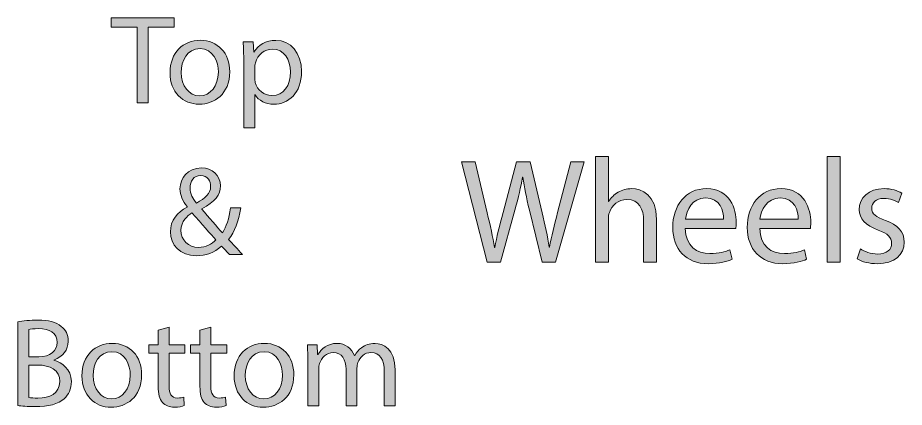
# Model space of a CAD drawing. Header units: inches. Extents: x 1117 to 1992, y -2324 to -585.
# Drawn here: x 1530.41 to 1573.99, y -1198.19 to -1179.04 of the extents above; entities that cross this region are included whole.
import ezdxf

# ---------------------------------------------------------------- set-up
doc = ezdxf.new("R2010")
doc.units = ezdxf.units.IN
doc.header["$MEASUREMENT"] = 0
doc.layers.add('Layer 1', color=7, linetype='Continuous')

# ---------------------------------------------------------------- blocks, each defined once
blk = doc.blocks.new('block 194')
at = {"layer": 'Layer 1', "true_color": 0x010101}
h = blk.add_hatch(color=18, dxfattribs=at)
h.dxf.hatch_style = 2
h.paths.add_polyline_path([(1536.279, -1179.5), (1535.007, -1179.5), (1535.007, -1179.04), (1538.104, -1179.04), (1538.104, -1179.5), (1536.825, -1179.5), (1536.825, -1183.224), (1536.279, -1183.224)])
h = blk.add_hatch(color=18, dxfattribs=at)
h.dxf.hatch_style = 2
edge = h.paths.add_edge_path()
edge.add_spline(control_points=[(1540.829, -1181.696), (1540.829, -1182.807), (1540.059, -1183.291), (1539.333, -1183.291), (1538.52, -1183.291), (1537.893, -1182.695), (1537.893, -1181.746), (1537.893, -1180.74), (1538.551, -1180.151), (1539.383, -1180.151), (1540.245, -1180.151), (1540.829, -1180.779), (1540.829, -1181.696)], knot_values=[0, 0, 0, 0, 1, 1, 1, 2, 2, 2, 3, 3, 3, 4, 4, 4, 4], degree=3, periodic=1)
edge = h.paths.add_edge_path()
edge.add_spline(control_points=[(1538.445, -1181.727), (1538.445, -1182.385), (1538.824, -1182.882), (1539.358, -1182.882), (1539.879, -1182.882), (1540.27, -1182.391), (1540.27, -1181.714), (1540.27, -1181.206), (1540.016, -1180.56), (1539.37, -1180.56), (1538.724, -1180.56), (1538.445, -1181.156), (1538.445, -1181.727)], knot_values=[0, 0, 0, 0, 1, 1, 1, 2, 2, 2, 3, 3, 3, 4, 4, 4, 4], degree=3, periodic=1)
h = blk.add_hatch(color=18, dxfattribs=at)
h.dxf.hatch_style = 2
edge = h.paths.add_edge_path()
edge.add_spline(control_points=[(1541.518, -1181.2), (1541.518, -1180.815), (1541.505, -1180.505), (1541.493, -1180.22), (1541.493, -1180.22), (1541.984, -1180.22), (1541.984, -1180.22), (1541.984, -1180.22), (1542.009, -1180.735), (1542.009, -1180.735), (1542.009, -1180.735), (1542.021, -1180.735), (1542.021, -1180.735), (1542.245, -1180.369), (1542.599, -1180.152), (1543.088, -1180.152), (1543.814, -1180.152), (1544.361, -1180.766), (1544.361, -1181.678), (1544.361, -1182.758), (1543.703, -1183.292), (1542.995, -1183.292), (1542.598, -1183.292), (1542.25, -1183.118), (1542.07, -1182.82), (1542.07, -1182.82), (1542.058, -1182.82), (1542.058, -1182.82), (1542.058, -1182.82), (1542.058, -1184.453), (1542.058, -1184.453), (1542.058, -1184.453), (1541.518, -1184.453), (1541.518, -1184.453), (1541.518, -1184.453), (1541.518, -1181.2), (1541.518, -1181.2), (1541.518, -1181.2), (1541.518, -1181.2), (1541.518, -1181.2)], knot_values=[0, 0, 0, 0, 1, 1, 1, 2, 2, 2, 3, 3, 3, 4, 4, 4, 5, 5, 5, 6, 6, 6, 7, 7, 7, 8, 8, 8, 9, 9, 9, 10, 10, 10, 11, 11, 11, 12, 12, 12, 13, 13, 13, 13], degree=3, periodic=1)
edge = h.paths.add_edge_path()
edge.add_spline(control_points=[(1542.058, -1182.001), (1542.058, -1182.082), (1542.071, -1182.156), (1542.083, -1182.224), (1542.181, -1182.603), (1542.512, -1182.863), (1542.902, -1182.863), (1543.48, -1182.863), (1543.814, -1182.392), (1543.814, -1181.703), (1543.814, -1181.101), (1543.498, -1180.585), (1542.921, -1180.585), (1542.548, -1180.585), (1542.201, -1180.853), (1542.095, -1181.262), (1542.076, -1181.33), (1542.058, -1181.411), (1542.058, -1181.486), (1542.058, -1181.486), (1542.058, -1182.001), (1542.058, -1182.001), (1542.058, -1182.001), (1542.058, -1182.001), (1542.058, -1182.001)], knot_values=[0, 0, 0, 0, 1, 1, 1, 2, 2, 2, 3, 3, 3, 4, 4, 4, 5, 5, 5, 6, 6, 6, 7, 7, 7, 8, 8, 8, 8], degree=3, periodic=1)
at = {"layer": 'Layer 1', "lineweight": 0}
blk.add_lwpolyline([(1536.279, -1179.5), (1535.007, -1179.5), (1535.007, -1179.04), (1538.104, -1179.04), (1538.104, -1179.5), (1536.825, -1179.5), (1536.825, -1183.224), (1536.279, -1183.224), (1536.279, -1179.5), (1536.279, -1179.5)], dxfattribs=at)
for points, knots in [([(1540.829, -1181.696), (1540.829, -1182.807), (1540.059, -1183.291), (1539.333, -1183.291), (1538.52, -1183.291), (1537.893, -1182.695), (1537.893, -1181.746), (1537.893, -1180.74), (1538.551, -1180.151), (1539.383, -1180.151), (1540.245, -1180.151), (1540.829, -1180.779), (1540.829, -1181.696)], [0, 0, 0, 0, 1, 1, 1, 2, 2, 2, 3, 3, 3, 4, 4, 4, 4]), ([(1541.518, -1181.2), (1541.518, -1180.815), (1541.505, -1180.505), (1541.493, -1180.22), (1541.493, -1180.22), (1541.984, -1180.22), (1541.984, -1180.22), (1541.984, -1180.22), (1542.009, -1180.735), (1542.009, -1180.735), (1542.009, -1180.735), (1542.021, -1180.735), (1542.021, -1180.735), (1542.245, -1180.369), (1542.599, -1180.152), (1543.088, -1180.152), (1543.814, -1180.152), (1544.361, -1180.766), (1544.361, -1181.678), (1544.361, -1182.758), (1543.703, -1183.292), (1542.995, -1183.292), (1542.598, -1183.292), (1542.25, -1183.118), (1542.07, -1182.82), (1542.07, -1182.82), (1542.058, -1182.82), (1542.058, -1182.82), (1542.058, -1182.82), (1542.058, -1184.453), (1542.058, -1184.453), (1542.058, -1184.453), (1541.518, -1184.453), (1541.518, -1184.453), (1541.518, -1184.453), (1541.518, -1181.2), (1541.518, -1181.2), (1541.518, -1181.2), (1541.518, -1181.2), (1541.518, -1181.2)], [0, 0, 0, 0, 1, 1, 1, 2, 2, 2, 3, 3, 3, 4, 4, 4, 5, 5, 5, 6, 6, 6, 7, 7, 7, 8, 8, 8, 9, 9, 9, 10, 10, 10, 11, 11, 11, 12, 12, 12, 13, 13, 13, 13]), ([(1538.445, -1181.727), (1538.445, -1182.385), (1538.824, -1182.882), (1539.358, -1182.882), (1539.879, -1182.882), (1540.27, -1182.391), (1540.27, -1181.714), (1540.27, -1181.206), (1540.016, -1180.56), (1539.37, -1180.56), (1538.724, -1180.56), (1538.445, -1181.156), (1538.445, -1181.727)], [0, 0, 0, 0, 1, 1, 1, 2, 2, 2, 3, 3, 3, 4, 4, 4, 4]), ([(1542.058, -1182.001), (1542.058, -1182.082), (1542.071, -1182.156), (1542.083, -1182.224), (1542.181, -1182.603), (1542.512, -1182.863), (1542.902, -1182.863), (1543.48, -1182.863), (1543.814, -1182.392), (1543.814, -1181.703), (1543.814, -1181.101), (1543.498, -1180.585), (1542.921, -1180.585), (1542.548, -1180.585), (1542.201, -1180.853), (1542.095, -1181.262), (1542.076, -1181.33), (1542.058, -1181.411), (1542.058, -1181.486), (1542.058, -1181.486), (1542.058, -1182.001), (1542.058, -1182.001), (1542.058, -1182.001), (1542.058, -1182.001), (1542.058, -1182.001)], [0, 0, 0, 0, 1, 1, 1, 2, 2, 2, 3, 3, 3, 4, 4, 4, 5, 5, 5, 6, 6, 6, 7, 7, 7, 8, 8, 8, 8])]:
    blk.add_open_spline(points, degree=3, knots=knots, dxfattribs=at)
blk = doc.blocks.new('block 195')
at = {"layer": 'Layer 1', "true_color": 0x010101}
h = blk.add_hatch(color=18, dxfattribs=at)
h.dxf.hatch_style = 2
edge = h.paths.add_edge_path()
edge.add_spline(control_points=[(1553.477, -1191.06), (1553.477, -1191.06), (1552.226, -1186.131), (1552.226, -1186.131), (1552.226, -1186.131), (1552.898, -1186.131), (1552.898, -1186.131), (1552.898, -1186.131), (1553.483, -1188.624), (1553.483, -1188.624), (1553.63, -1189.238), (1553.761, -1189.853), (1553.849, -1190.328), (1553.849, -1190.328), (1553.864, -1190.328), (1553.864, -1190.328), (1553.944, -1189.838), (1554.097, -1189.253), (1554.266, -1188.617), (1554.266, -1188.617), (1554.924, -1186.131), (1554.924, -1186.131), (1554.924, -1186.131), (1555.589, -1186.131), (1555.589, -1186.131), (1555.589, -1186.131), (1556.189, -1188.632), (1556.189, -1188.632), (1556.329, -1189.217), (1556.46, -1189.802), (1556.533, -1190.321), (1556.533, -1190.321), (1556.548, -1190.321), (1556.548, -1190.321), (1556.651, -1189.78), (1556.789, -1189.231), (1556.943, -1188.617), (1556.943, -1188.617), (1557.594, -1186.131), (1557.594, -1186.131), (1557.594, -1186.131), (1558.245, -1186.131), (1558.245, -1186.131), (1558.245, -1186.131), (1556.848, -1191.06), (1556.848, -1191.06), (1556.848, -1191.06), (1556.183, -1191.06), (1556.183, -1191.06), (1556.183, -1191.06), (1555.561, -1188.493), (1555.561, -1188.493), (1555.407, -1187.864), (1555.305, -1187.382), (1555.239, -1186.884), (1555.239, -1186.884), (1555.225, -1186.884), (1555.225, -1186.884), (1555.136, -1187.374), (1555.026, -1187.857), (1554.844, -1188.493), (1554.844, -1188.493), (1554.142, -1191.06), (1554.142, -1191.06), (1554.142, -1191.06), (1553.477, -1191.06), (1553.477, -1191.06), (1553.477, -1191.06), (1553.477, -1191.06), (1553.477, -1191.06)], knot_values=[0, 0, 0, 0, 1, 1, 1, 2, 2, 2, 3, 3, 3, 4, 4, 4, 5, 5, 5, 6, 6, 6, 7, 7, 7, 8, 8, 8, 9, 9, 9, 10, 10, 10, 11, 11, 11, 12, 12, 12, 13, 13, 13, 14, 14, 14, 15, 15, 15, 16, 16, 16, 17, 17, 17, 18, 18, 18, 19, 19, 19, 20, 20, 20, 21, 21, 21, 22, 22, 22, 23, 23, 23, 23], degree=3, periodic=1)
h = blk.add_hatch(color=18, dxfattribs=at)
h.dxf.hatch_style = 2
edge = h.paths.add_edge_path()
edge.add_spline(control_points=[(1558.802, -1185.868), (1558.802, -1185.868), (1559.446, -1185.868), (1559.446, -1185.868), (1559.446, -1185.868), (1559.446, -1188.076), (1559.446, -1188.076), (1559.446, -1188.076), (1559.46, -1188.076), (1559.46, -1188.076), (1559.563, -1187.893), (1559.723, -1187.733), (1559.921, -1187.623), (1560.111, -1187.513), (1560.338, -1187.44), (1560.579, -1187.44), (1561.054, -1187.44), (1561.815, -1187.732), (1561.815, -1188.954), (1561.815, -1188.954), (1561.815, -1191.06), (1561.815, -1191.06), (1561.815, -1191.06), (1561.171, -1191.06), (1561.171, -1191.06), (1561.171, -1191.06), (1561.171, -1189.027), (1561.171, -1189.027), (1561.171, -1188.456), (1560.959, -1187.974), (1560.352, -1187.974), (1559.935, -1187.974), (1559.607, -1188.266), (1559.49, -1188.617), (1559.453, -1188.705), (1559.446, -1188.8), (1559.446, -1188.925), (1559.446, -1188.925), (1559.446, -1191.06), (1559.446, -1191.06), (1559.446, -1191.06), (1558.803, -1191.06), (1558.803, -1191.06), (1558.803, -1191.06), (1558.802, -1185.868), (1558.802, -1185.868), (1558.802, -1185.868), (1558.802, -1185.868), (1558.802, -1185.868)], knot_values=[0, 0, 0, 0, 1, 1, 1, 2, 2, 2, 3, 3, 3, 4, 4, 4, 5, 5, 5, 6, 6, 6, 7, 7, 7, 8, 8, 8, 9, 9, 9, 10, 10, 10, 11, 11, 11, 12, 12, 12, 13, 13, 13, 14, 14, 14, 15, 15, 15, 16, 16, 16, 16], degree=3, periodic=1)
h = blk.add_hatch(color=18, dxfattribs=at)
h.dxf.hatch_style = 2
h.paths.add_polyline_path([(1570.19, -1185.868), (1570.834, -1185.868), (1570.834, -1191.06), (1570.19, -1191.06)])
h = blk.add_hatch(color=18, dxfattribs=at)
h.dxf.hatch_style = 2
edge = h.paths.add_edge_path()
edge.add_spline(control_points=[(1563.219, -1189.408), (1563.234, -1190.278), (1563.789, -1190.635), (1564.433, -1190.635), (1564.894, -1190.635), (1565.171, -1190.555), (1565.413, -1190.452), (1565.413, -1190.452), (1565.523, -1190.913), (1565.523, -1190.913), (1565.296, -1191.016), (1564.909, -1191.132), (1564.345, -1191.132), (1563.255, -1191.132), (1562.605, -1190.416), (1562.605, -1189.348), (1562.605, -1188.28), (1563.233, -1187.44), (1564.265, -1187.44), (1565.419, -1187.44), (1565.727, -1188.456), (1565.727, -1189.107), (1565.727, -1189.238), (1565.712, -1189.341), (1565.705, -1189.407), (1565.705, -1189.407), (1563.219, -1189.408), (1563.219, -1189.408), (1563.219, -1189.408), (1563.219, -1189.408), (1563.219, -1189.408)], knot_values=[0, 0, 0, 0, 1, 1, 1, 2, 2, 2, 3, 3, 3, 4, 4, 4, 5, 5, 5, 6, 6, 6, 7, 7, 7, 8, 8, 8, 9, 9, 9, 10, 10, 10, 10], degree=3, periodic=1)
edge = h.paths.add_edge_path()
edge.add_spline(control_points=[(1565.107, -1188.946), (1565.114, -1188.537), (1564.938, -1187.901), (1564.214, -1187.901), (1563.563, -1187.901), (1563.278, -1188.5), (1563.227, -1188.946), (1563.227, -1188.946), (1565.107, -1188.946), (1565.107, -1188.946)], knot_values=[0, 0, 0, 0, 1, 1, 1, 2, 2, 2, 3, 3, 3, 3], degree=3, periodic=1)
h = blk.add_hatch(color=18, dxfattribs=at)
h.dxf.hatch_style = 2
edge = h.paths.add_edge_path()
edge.add_spline(control_points=[(1566.884, -1189.408), (1566.899, -1190.278), (1567.454, -1190.635), (1568.097, -1190.635), (1568.559, -1190.635), (1568.837, -1190.555), (1569.077, -1190.452), (1569.077, -1190.452), (1569.188, -1190.913), (1569.188, -1190.913), (1568.96, -1191.016), (1568.574, -1191.132), (1568.01, -1191.132), (1566.92, -1191.132), (1566.269, -1190.416), (1566.269, -1189.348), (1566.269, -1188.28), (1566.898, -1187.44), (1567.929, -1187.44), (1569.085, -1187.44), (1569.391, -1188.456), (1569.391, -1189.107), (1569.391, -1189.238), (1569.377, -1189.341), (1569.369, -1189.407), (1569.369, -1189.407), (1566.884, -1189.408), (1566.884, -1189.408), (1566.884, -1189.408), (1566.884, -1189.408), (1566.884, -1189.408)], knot_values=[0, 0, 0, 0, 1, 1, 1, 2, 2, 2, 3, 3, 3, 4, 4, 4, 5, 5, 5, 6, 6, 6, 7, 7, 7, 8, 8, 8, 9, 9, 9, 10, 10, 10, 10], degree=3, periodic=1)
edge = h.paths.add_edge_path()
edge.add_spline(control_points=[(1568.77, -1188.946), (1568.778, -1188.537), (1568.602, -1187.901), (1567.878, -1187.901), (1567.228, -1187.901), (1566.943, -1188.5), (1566.891, -1188.946), (1566.891, -1188.946), (1568.77, -1188.946), (1568.77, -1188.946)], knot_values=[0, 0, 0, 0, 1, 1, 1, 2, 2, 2, 3, 3, 3, 3], degree=3, periodic=1)
h = blk.add_hatch(color=18, dxfattribs=at)
h.dxf.hatch_style = 2
edge = h.paths.add_edge_path()
edge.add_spline(control_points=[(1571.828, -1190.402), (1572.018, -1190.527), (1572.355, -1190.658), (1572.677, -1190.658), (1573.145, -1190.658), (1573.364, -1190.424), (1573.364, -1190.132), (1573.364, -1189.824), (1573.181, -1189.656), (1572.706, -1189.481), (1572.069, -1189.254), (1571.77, -1188.903), (1571.77, -1188.479), (1571.77, -1187.909), (1572.231, -1187.441), (1572.991, -1187.441), (1573.35, -1187.441), (1573.664, -1187.543), (1573.862, -1187.66), (1573.862, -1187.66), (1573.701, -1188.128), (1573.701, -1188.128), (1573.562, -1188.04), (1573.306, -1187.923), (1572.976, -1187.923), (1572.597, -1187.923), (1572.384, -1188.143), (1572.384, -1188.406), (1572.384, -1188.698), (1572.597, -1188.829), (1573.057, -1189.005), (1573.671, -1189.239), (1573.986, -1189.546), (1573.986, -1190.073), (1573.986, -1190.694), (1573.503, -1191.133), (1572.662, -1191.133), (1572.274, -1191.133), (1571.916, -1191.038), (1571.668, -1190.892), (1571.668, -1190.892), (1571.828, -1190.402), (1571.828, -1190.402)], knot_values=[0, 0, 0, 0, 1, 1, 1, 2, 2, 2, 3, 3, 3, 4, 4, 4, 5, 5, 5, 6, 6, 6, 7, 7, 7, 8, 8, 8, 9, 9, 9, 10, 10, 10, 11, 11, 11, 12, 12, 12, 13, 13, 13, 14, 14, 14, 14], degree=3, periodic=1)
at = {"layer": 'Layer 1', "lineweight": 0}
blk.add_lwpolyline([(1570.19, -1185.868), (1570.834, -1185.868), (1570.834, -1191.06), (1570.19, -1191.06), (1570.19, -1185.868)], dxfattribs=at)
for points, knots in [([(1553.477, -1191.06), (1553.477, -1191.06), (1552.226, -1186.131), (1552.226, -1186.131), (1552.226, -1186.131), (1552.898, -1186.131), (1552.898, -1186.131), (1552.898, -1186.131), (1553.483, -1188.624), (1553.483, -1188.624), (1553.63, -1189.238), (1553.761, -1189.853), (1553.849, -1190.328), (1553.849, -1190.328), (1553.864, -1190.328), (1553.864, -1190.328), (1553.944, -1189.838), (1554.097, -1189.253), (1554.266, -1188.617), (1554.266, -1188.617), (1554.924, -1186.131), (1554.924, -1186.131), (1554.924, -1186.131), (1555.589, -1186.131), (1555.589, -1186.131), (1555.589, -1186.131), (1556.189, -1188.632), (1556.189, -1188.632), (1556.329, -1189.217), (1556.46, -1189.802), (1556.533, -1190.321), (1556.533, -1190.321), (1556.548, -1190.321), (1556.548, -1190.321), (1556.651, -1189.78), (1556.789, -1189.231), (1556.943, -1188.617), (1556.943, -1188.617), (1557.594, -1186.131), (1557.594, -1186.131), (1557.594, -1186.131), (1558.245, -1186.131), (1558.245, -1186.131), (1558.245, -1186.131), (1556.848, -1191.06), (1556.848, -1191.06), (1556.848, -1191.06), (1556.183, -1191.06), (1556.183, -1191.06), (1556.183, -1191.06), (1555.561, -1188.493), (1555.561, -1188.493), (1555.407, -1187.864), (1555.305, -1187.382), (1555.239, -1186.884), (1555.239, -1186.884), (1555.225, -1186.884), (1555.225, -1186.884), (1555.136, -1187.374), (1555.026, -1187.857), (1554.844, -1188.493), (1554.844, -1188.493), (1554.142, -1191.06), (1554.142, -1191.06), (1554.142, -1191.06), (1553.477, -1191.06), (1553.477, -1191.06), (1553.477, -1191.06), (1553.477, -1191.06), (1553.477, -1191.06)], [0, 0, 0, 0, 1, 1, 1, 2, 2, 2, 3, 3, 3, 4, 4, 4, 5, 5, 5, 6, 6, 6, 7, 7, 7, 8, 8, 8, 9, 9, 9, 10, 10, 10, 11, 11, 11, 12, 12, 12, 13, 13, 13, 14, 14, 14, 15, 15, 15, 16, 16, 16, 17, 17, 17, 18, 18, 18, 19, 19, 19, 20, 20, 20, 21, 21, 21, 22, 22, 22, 23, 23, 23, 23]), ([(1558.802, -1185.868), (1558.802, -1185.868), (1559.446, -1185.868), (1559.446, -1185.868), (1559.446, -1185.868), (1559.446, -1188.076), (1559.446, -1188.076), (1559.446, -1188.076), (1559.46, -1188.076), (1559.46, -1188.076), (1559.563, -1187.893), (1559.723, -1187.733), (1559.921, -1187.623), (1560.111, -1187.513), (1560.338, -1187.44), (1560.579, -1187.44), (1561.054, -1187.44), (1561.815, -1187.732), (1561.815, -1188.954), (1561.815, -1188.954), (1561.815, -1191.06), (1561.815, -1191.06), (1561.815, -1191.06), (1561.171, -1191.06), (1561.171, -1191.06), (1561.171, -1191.06), (1561.171, -1189.027), (1561.171, -1189.027), (1561.171, -1188.456), (1560.959, -1187.974), (1560.352, -1187.974), (1559.935, -1187.974), (1559.607, -1188.266), (1559.49, -1188.617), (1559.453, -1188.705), (1559.446, -1188.8), (1559.446, -1188.925), (1559.446, -1188.925), (1559.446, -1191.06), (1559.446, -1191.06), (1559.446, -1191.06), (1558.803, -1191.06), (1558.803, -1191.06), (1558.803, -1191.06), (1558.802, -1185.868), (1558.802, -1185.868), (1558.802, -1185.868), (1558.802, -1185.868), (1558.802, -1185.868)], [0, 0, 0, 0, 1, 1, 1, 2, 2, 2, 3, 3, 3, 4, 4, 4, 5, 5, 5, 6, 6, 6, 7, 7, 7, 8, 8, 8, 9, 9, 9, 10, 10, 10, 11, 11, 11, 12, 12, 12, 13, 13, 13, 14, 14, 14, 15, 15, 15, 16, 16, 16, 16]), ([(1563.219, -1189.408), (1563.234, -1190.278), (1563.789, -1190.635), (1564.433, -1190.635), (1564.894, -1190.635), (1565.171, -1190.555), (1565.413, -1190.452), (1565.413, -1190.452), (1565.523, -1190.913), (1565.523, -1190.913), (1565.296, -1191.016), (1564.909, -1191.132), (1564.345, -1191.132), (1563.255, -1191.132), (1562.605, -1190.416), (1562.605, -1189.348), (1562.605, -1188.28), (1563.233, -1187.44), (1564.265, -1187.44), (1565.419, -1187.44), (1565.727, -1188.456), (1565.727, -1189.107), (1565.727, -1189.238), (1565.712, -1189.341), (1565.705, -1189.407), (1565.705, -1189.407), (1563.219, -1189.408), (1563.219, -1189.408), (1563.219, -1189.408), (1563.219, -1189.408), (1563.219, -1189.408)], [0, 0, 0, 0, 1, 1, 1, 2, 2, 2, 3, 3, 3, 4, 4, 4, 5, 5, 5, 6, 6, 6, 7, 7, 7, 8, 8, 8, 9, 9, 9, 10, 10, 10, 10]), ([(1566.884, -1189.408), (1566.899, -1190.278), (1567.454, -1190.635), (1568.097, -1190.635), (1568.559, -1190.635), (1568.837, -1190.555), (1569.077, -1190.452), (1569.077, -1190.452), (1569.188, -1190.913), (1569.188, -1190.913), (1568.96, -1191.016), (1568.574, -1191.132), (1568.01, -1191.132), (1566.92, -1191.132), (1566.269, -1190.416), (1566.269, -1189.348), (1566.269, -1188.28), (1566.898, -1187.44), (1567.929, -1187.44), (1569.085, -1187.44), (1569.391, -1188.456), (1569.391, -1189.107), (1569.391, -1189.238), (1569.377, -1189.341), (1569.369, -1189.407), (1569.369, -1189.407), (1566.884, -1189.408), (1566.884, -1189.408), (1566.884, -1189.408), (1566.884, -1189.408), (1566.884, -1189.408)], [0, 0, 0, 0, 1, 1, 1, 2, 2, 2, 3, 3, 3, 4, 4, 4, 5, 5, 5, 6, 6, 6, 7, 7, 7, 8, 8, 8, 9, 9, 9, 10, 10, 10, 10]), ([(1571.828, -1190.402), (1572.018, -1190.527), (1572.355, -1190.658), (1572.677, -1190.658), (1573.145, -1190.658), (1573.364, -1190.424), (1573.364, -1190.132), (1573.364, -1189.824), (1573.181, -1189.656), (1572.706, -1189.481), (1572.069, -1189.254), (1571.77, -1188.903), (1571.77, -1188.479), (1571.77, -1187.909), (1572.231, -1187.441), (1572.991, -1187.441), (1573.35, -1187.441), (1573.664, -1187.543), (1573.862, -1187.66), (1573.862, -1187.66), (1573.701, -1188.128), (1573.701, -1188.128), (1573.562, -1188.04), (1573.306, -1187.923), (1572.976, -1187.923), (1572.597, -1187.923), (1572.384, -1188.143), (1572.384, -1188.406), (1572.384, -1188.698), (1572.597, -1188.829), (1573.057, -1189.005), (1573.671, -1189.239), (1573.986, -1189.546), (1573.986, -1190.073), (1573.986, -1190.694), (1573.503, -1191.133), (1572.662, -1191.133), (1572.274, -1191.133), (1571.916, -1191.038), (1571.668, -1190.892), (1571.668, -1190.892), (1571.828, -1190.402), (1571.828, -1190.402)], [0, 0, 0, 0, 1, 1, 1, 2, 2, 2, 3, 3, 3, 4, 4, 4, 5, 5, 5, 6, 6, 6, 7, 7, 7, 8, 8, 8, 9, 9, 9, 10, 10, 10, 11, 11, 11, 12, 12, 12, 13, 13, 13, 14, 14, 14, 14]), ([(1565.107, -1188.946), (1565.114, -1188.537), (1564.938, -1187.901), (1564.214, -1187.901), (1563.563, -1187.901), (1563.278, -1188.5), (1563.227, -1188.946), (1563.227, -1188.946), (1565.107, -1188.946), (1565.107, -1188.946)], [0, 0, 0, 0, 1, 1, 1, 2, 2, 2, 3, 3, 3, 3]), ([(1568.77, -1188.946), (1568.778, -1188.537), (1568.602, -1187.901), (1567.878, -1187.901), (1567.228, -1187.901), (1566.943, -1188.5), (1566.891, -1188.946), (1566.891, -1188.946), (1568.77, -1188.946), (1568.77, -1188.946)], [0, 0, 0, 0, 1, 1, 1, 2, 2, 2, 3, 3, 3, 3])]:
    blk.add_open_spline(points, degree=3, knots=knots, dxfattribs=at)
blk = doc.blocks.new('block 196')
at = {"layer": 'Layer 1', "true_color": 0x010101}
h = blk.add_hatch(color=18, dxfattribs=at)
h.dxf.hatch_style = 2
edge = h.paths.add_edge_path()
edge.add_spline(control_points=[(1530.409, -1193.995), (1530.646, -1193.944), (1531.018, -1193.908), (1531.397, -1193.908), (1531.936, -1193.908), (1532.284, -1194.001), (1532.545, -1194.212), (1532.761, -1194.374), (1532.891, -1194.621), (1532.891, -1194.951), (1532.891, -1195.354), (1532.625, -1195.708), (1532.185, -1195.869), (1532.185, -1195.869), (1532.185, -1195.882), (1532.185, -1195.882), (1532.581, -1195.981), (1533.047, -1196.31), (1533.047, -1196.93), (1533.047, -1197.291), (1532.904, -1197.563), (1532.693, -1197.768), (1532.402, -1198.036), (1531.93, -1198.159), (1531.246, -1198.159), (1530.874, -1198.159), (1530.589, -1198.134), (1530.408, -1198.109), (1530.408, -1198.109), (1530.409, -1193.995), (1530.409, -1193.995), (1530.409, -1193.995), (1530.409, -1193.995), (1530.409, -1193.995)], knot_values=[0, 0, 0, 0, 1, 1, 1, 2, 2, 2, 3, 3, 3, 4, 4, 4, 5, 5, 5, 6, 6, 6, 7, 7, 7, 8, 8, 8, 9, 9, 9, 10, 10, 10, 11, 11, 11, 11], degree=3, periodic=1)
edge = h.paths.add_edge_path()
edge.add_spline(control_points=[(1530.949, -1195.707), (1530.949, -1195.707), (1531.44, -1195.707), (1531.44, -1195.707), (1532.011, -1195.707), (1532.346, -1195.409), (1532.346, -1195.006), (1532.346, -1194.516), (1531.973, -1194.323), (1531.428, -1194.323), (1531.179, -1194.323), (1531.036, -1194.342), (1530.949, -1194.361), (1530.949, -1194.361), (1530.949, -1195.707), (1530.949, -1195.707)], knot_values=[0, 0, 0, 0, 1, 1, 1, 2, 2, 2, 3, 3, 3, 4, 4, 4, 5, 5, 5, 5], degree=3, periodic=1)
edge = h.paths.add_edge_path()
edge.add_spline(control_points=[(1530.949, -1197.713), (1531.055, -1197.731), (1531.21, -1197.737), (1531.403, -1197.737), (1531.961, -1197.737), (1532.476, -1197.532), (1532.476, -1196.924), (1532.476, -1196.352), (1531.986, -1196.117), (1531.396, -1196.117), (1531.396, -1196.117), (1530.949, -1196.117), (1530.949, -1196.117), (1530.949, -1196.117), (1530.949, -1197.713), (1530.949, -1197.713), (1530.949, -1197.713), (1530.949, -1197.713), (1530.949, -1197.713)], knot_values=[0, 0, 0, 0, 1, 1, 1, 2, 2, 2, 3, 3, 3, 4, 4, 4, 5, 5, 5, 6, 6, 6, 6], degree=3, periodic=1)
h = blk.add_hatch(color=18, dxfattribs=at)
h.dxf.hatch_style = 2
edge = h.paths.add_edge_path()
edge.add_spline(control_points=[(1537.845, -1194.255), (1537.845, -1194.255), (1537.845, -1195.118), (1537.845, -1195.118), (1537.845, -1195.118), (1538.628, -1195.118), (1538.628, -1195.118), (1538.628, -1195.118), (1538.628, -1195.534), (1538.628, -1195.534), (1538.628, -1195.534), (1537.845, -1195.534), (1537.845, -1195.534), (1537.845, -1195.534), (1537.845, -1197.154), (1537.845, -1197.154), (1537.845, -1197.527), (1537.952, -1197.737), (1538.255, -1197.737), (1538.398, -1197.737), (1538.504, -1197.718), (1538.572, -1197.701), (1538.572, -1197.701), (1538.596, -1198.11), (1538.596, -1198.11), (1538.49, -1198.154), (1538.324, -1198.185), (1538.111, -1198.185), (1537.857, -1198.185), (1537.653, -1198.104), (1537.522, -1197.955), (1537.368, -1197.793), (1537.311, -1197.527), (1537.311, -1197.173), (1537.311, -1197.173), (1537.311, -1195.534), (1537.311, -1195.534), (1537.311, -1195.534), (1536.846, -1195.534), (1536.846, -1195.534), (1536.846, -1195.534), (1536.846, -1195.118), (1536.846, -1195.118), (1536.846, -1195.118), (1537.311, -1195.118), (1537.311, -1195.118), (1537.311, -1195.118), (1537.311, -1194.398), (1537.311, -1194.398), (1537.311, -1194.398), (1537.845, -1194.255), (1537.845, -1194.255)], knot_values=[0, 0, 0, 0, 1, 1, 1, 2, 2, 2, 3, 3, 3, 4, 4, 4, 5, 5, 5, 6, 6, 6, 7, 7, 7, 8, 8, 8, 9, 9, 9, 10, 10, 10, 11, 11, 11, 12, 12, 12, 13, 13, 13, 14, 14, 14, 15, 15, 15, 16, 16, 16, 17, 17, 17, 17], degree=3, periodic=1)
h = blk.add_hatch(color=18, dxfattribs=at)
h.dxf.hatch_style = 2
edge = h.paths.add_edge_path()
edge.add_spline(control_points=[(1539.901, -1194.255), (1539.901, -1194.255), (1539.901, -1195.118), (1539.901, -1195.118), (1539.901, -1195.118), (1540.683, -1195.118), (1540.683, -1195.118), (1540.683, -1195.118), (1540.683, -1195.534), (1540.683, -1195.534), (1540.683, -1195.534), (1539.901, -1195.534), (1539.901, -1195.534), (1539.901, -1195.534), (1539.901, -1197.154), (1539.901, -1197.154), (1539.901, -1197.527), (1540.007, -1197.737), (1540.31, -1197.737), (1540.453, -1197.737), (1540.559, -1197.718), (1540.627, -1197.701), (1540.627, -1197.701), (1540.652, -1198.11), (1540.652, -1198.11), (1540.545, -1198.154), (1540.378, -1198.185), (1540.167, -1198.185), (1539.913, -1198.185), (1539.708, -1198.104), (1539.577, -1197.955), (1539.423, -1197.793), (1539.367, -1197.527), (1539.367, -1197.173), (1539.367, -1197.173), (1539.367, -1195.534), (1539.367, -1195.534), (1539.367, -1195.534), (1538.901, -1195.534), (1538.901, -1195.534), (1538.901, -1195.534), (1538.901, -1195.118), (1538.901, -1195.118), (1538.901, -1195.118), (1539.367, -1195.118), (1539.367, -1195.118), (1539.367, -1195.118), (1539.367, -1194.398), (1539.367, -1194.398), (1539.367, -1194.398), (1539.901, -1194.255), (1539.901, -1194.255)], knot_values=[0, 0, 0, 0, 1, 1, 1, 2, 2, 2, 3, 3, 3, 4, 4, 4, 5, 5, 5, 6, 6, 6, 7, 7, 7, 8, 8, 8, 9, 9, 9, 10, 10, 10, 11, 11, 11, 12, 12, 12, 13, 13, 13, 14, 14, 14, 15, 15, 15, 16, 16, 16, 17, 17, 17, 17], degree=3, periodic=1)
h = blk.add_hatch(color=18, dxfattribs=at)
h.dxf.hatch_style = 2
edge = h.paths.add_edge_path()
edge.add_spline(control_points=[(1536.499, -1196.595), (1536.499, -1197.706), (1535.729, -1198.19), (1535.003, -1198.19), (1534.19, -1198.19), (1533.563, -1197.595), (1533.563, -1196.645), (1533.563, -1195.64), (1534.221, -1195.05), (1535.053, -1195.05), (1535.916, -1195.05), (1536.499, -1195.676), (1536.499, -1196.595)], knot_values=[0, 0, 0, 0, 1, 1, 1, 2, 2, 2, 3, 3, 3, 4, 4, 4, 4], degree=3, periodic=1)
edge = h.paths.add_edge_path()
edge.add_spline(control_points=[(1534.116, -1196.626), (1534.116, -1197.284), (1534.493, -1197.78), (1535.028, -1197.78), (1535.55, -1197.78), (1535.94, -1197.29), (1535.94, -1196.613), (1535.94, -1196.104), (1535.686, -1195.458), (1535.04, -1195.458), (1534.395, -1195.458), (1534.116, -1196.055), (1534.116, -1196.626)], knot_values=[0, 0, 0, 0, 1, 1, 1, 2, 2, 2, 3, 3, 3, 4, 4, 4, 4], degree=3, periodic=1)
h = blk.add_hatch(color=18, dxfattribs=at)
h.dxf.hatch_style = 2
edge = h.paths.add_edge_path()
edge.add_spline(control_points=[(1543.979, -1196.595), (1543.979, -1197.706), (1543.209, -1198.19), (1542.483, -1198.19), (1541.67, -1198.19), (1541.044, -1197.595), (1541.044, -1196.645), (1541.044, -1195.64), (1541.701, -1195.05), (1542.533, -1195.05), (1543.396, -1195.05), (1543.979, -1195.676), (1543.979, -1196.595)], knot_values=[0, 0, 0, 0, 1, 1, 1, 2, 2, 2, 3, 3, 3, 4, 4, 4, 4], degree=3, periodic=1)
edge = h.paths.add_edge_path()
edge.add_spline(control_points=[(1541.595, -1196.626), (1541.595, -1197.284), (1541.974, -1197.78), (1542.508, -1197.78), (1543.03, -1197.78), (1543.421, -1197.29), (1543.421, -1196.613), (1543.421, -1196.104), (1543.165, -1195.458), (1542.52, -1195.458), (1541.876, -1195.459), (1541.595, -1196.055), (1541.595, -1196.626)], knot_values=[0, 0, 0, 0, 1, 1, 1, 2, 2, 2, 3, 3, 3, 4, 4, 4, 4], degree=3, periodic=1)
h = blk.add_hatch(color=18, dxfattribs=at)
h.dxf.hatch_style = 2
edge = h.paths.add_edge_path()
edge.add_spline(control_points=[(1544.669, -1195.931), (1544.669, -1195.62), (1544.662, -1195.366), (1544.644, -1195.118), (1544.644, -1195.118), (1545.122, -1195.118), (1545.122, -1195.118), (1545.122, -1195.118), (1545.146, -1195.602), (1545.146, -1195.602), (1545.146, -1195.602), (1545.165, -1195.602), (1545.165, -1195.602), (1545.334, -1195.317), (1545.613, -1195.05), (1546.109, -1195.05), (1546.518, -1195.05), (1546.829, -1195.298), (1546.959, -1195.652), (1546.959, -1195.652), (1546.972, -1195.652), (1546.972, -1195.652), (1547.065, -1195.484), (1547.183, -1195.354), (1547.306, -1195.261), (1547.486, -1195.125), (1547.685, -1195.05), (1547.971, -1195.05), (1548.368, -1195.05), (1548.957, -1195.311), (1548.957, -1196.353), (1548.957, -1196.353), (1548.957, -1198.122), (1548.957, -1198.122), (1548.957, -1198.122), (1548.424, -1198.122), (1548.424, -1198.122), (1548.424, -1198.122), (1548.424, -1196.422), (1548.424, -1196.422), (1548.424, -1195.844), (1548.212, -1195.497), (1547.772, -1195.497), (1547.461, -1195.497), (1547.22, -1195.726), (1547.127, -1195.993), (1547.102, -1196.068), (1547.083, -1196.167), (1547.083, -1196.266), (1547.083, -1196.266), (1547.083, -1198.122), (1547.083, -1198.122), (1547.083, -1198.122), (1546.549, -1198.122), (1546.549, -1198.122), (1546.549, -1198.122), (1546.549, -1196.322), (1546.549, -1196.322), (1546.549, -1195.844), (1546.338, -1195.496), (1545.922, -1195.496), (1545.581, -1195.496), (1545.333, -1195.769), (1545.246, -1196.042), (1545.215, -1196.123), (1545.202, -1196.216), (1545.202, -1196.309), (1545.202, -1196.309), (1545.202, -1198.121), (1545.202, -1198.121), (1545.202, -1198.121), (1544.669, -1198.121), (1544.669, -1198.121), (1544.669, -1198.121), (1544.669, -1195.931), (1544.669, -1195.931), (1544.669, -1195.931), (1544.669, -1195.931), (1544.669, -1195.931)], knot_values=[0, 0, 0, 0, 1, 1, 1, 2, 2, 2, 3, 3, 3, 4, 4, 4, 5, 5, 5, 6, 6, 6, 7, 7, 7, 8, 8, 8, 9, 9, 9, 10, 10, 10, 11, 11, 11, 12, 12, 12, 13, 13, 13, 14, 14, 14, 15, 15, 15, 16, 16, 16, 17, 17, 17, 18, 18, 18, 19, 19, 19, 20, 20, 20, 21, 21, 21, 22, 22, 22, 23, 23, 23, 24, 24, 24, 25, 25, 25, 26, 26, 26, 26], degree=3, periodic=1)
at = {"layer": 'Layer 1', "lineweight": 0}
for points, knots in [([(1530.409, -1193.995), (1530.646, -1193.944), (1531.018, -1193.908), (1531.397, -1193.908), (1531.936, -1193.908), (1532.284, -1194.001), (1532.545, -1194.212), (1532.761, -1194.374), (1532.891, -1194.621), (1532.891, -1194.951), (1532.891, -1195.354), (1532.625, -1195.708), (1532.185, -1195.869), (1532.185, -1195.869), (1532.185, -1195.882), (1532.185, -1195.882), (1532.581, -1195.981), (1533.047, -1196.31), (1533.047, -1196.93), (1533.047, -1197.291), (1532.904, -1197.563), (1532.693, -1197.768), (1532.402, -1198.036), (1531.93, -1198.159), (1531.246, -1198.159), (1530.874, -1198.159), (1530.589, -1198.134), (1530.408, -1198.109), (1530.408, -1198.109), (1530.409, -1193.995), (1530.409, -1193.995), (1530.409, -1193.995), (1530.409, -1193.995), (1530.409, -1193.995)], [0, 0, 0, 0, 1, 1, 1, 2, 2, 2, 3, 3, 3, 4, 4, 4, 5, 5, 5, 6, 6, 6, 7, 7, 7, 8, 8, 8, 9, 9, 9, 10, 10, 10, 11, 11, 11, 11]), ([(1530.949, -1195.707), (1530.949, -1195.707), (1531.44, -1195.707), (1531.44, -1195.707), (1532.011, -1195.707), (1532.346, -1195.409), (1532.346, -1195.006), (1532.346, -1194.516), (1531.973, -1194.323), (1531.428, -1194.323), (1531.179, -1194.323), (1531.036, -1194.342), (1530.949, -1194.361), (1530.949, -1194.361), (1530.949, -1195.707), (1530.949, -1195.707)], [0, 0, 0, 0, 1, 1, 1, 2, 2, 2, 3, 3, 3, 4, 4, 4, 5, 5, 5, 5]), ([(1537.845, -1194.255), (1537.845, -1194.255), (1537.845, -1195.118), (1537.845, -1195.118), (1537.845, -1195.118), (1538.628, -1195.118), (1538.628, -1195.118), (1538.628, -1195.118), (1538.628, -1195.534), (1538.628, -1195.534), (1538.628, -1195.534), (1537.845, -1195.534), (1537.845, -1195.534), (1537.845, -1195.534), (1537.845, -1197.154), (1537.845, -1197.154), (1537.845, -1197.527), (1537.952, -1197.737), (1538.255, -1197.737), (1538.398, -1197.737), (1538.504, -1197.718), (1538.572, -1197.701), (1538.572, -1197.701), (1538.596, -1198.11), (1538.596, -1198.11), (1538.49, -1198.154), (1538.324, -1198.185), (1538.111, -1198.185), (1537.857, -1198.185), (1537.653, -1198.104), (1537.522, -1197.955), (1537.368, -1197.793), (1537.311, -1197.527), (1537.311, -1197.173), (1537.311, -1197.173), (1537.311, -1195.534), (1537.311, -1195.534), (1537.311, -1195.534), (1536.846, -1195.534), (1536.846, -1195.534), (1536.846, -1195.534), (1536.846, -1195.118), (1536.846, -1195.118), (1536.846, -1195.118), (1537.311, -1195.118), (1537.311, -1195.118), (1537.311, -1195.118), (1537.311, -1194.398), (1537.311, -1194.398), (1537.311, -1194.398), (1537.845, -1194.255), (1537.845, -1194.255)], [0, 0, 0, 0, 1, 1, 1, 2, 2, 2, 3, 3, 3, 4, 4, 4, 5, 5, 5, 6, 6, 6, 7, 7, 7, 8, 8, 8, 9, 9, 9, 10, 10, 10, 11, 11, 11, 12, 12, 12, 13, 13, 13, 14, 14, 14, 15, 15, 15, 16, 16, 16, 17, 17, 17, 17]), ([(1539.901, -1194.255), (1539.901, -1194.255), (1539.901, -1195.118), (1539.901, -1195.118), (1539.901, -1195.118), (1540.683, -1195.118), (1540.683, -1195.118), (1540.683, -1195.118), (1540.683, -1195.534), (1540.683, -1195.534), (1540.683, -1195.534), (1539.901, -1195.534), (1539.901, -1195.534), (1539.901, -1195.534), (1539.901, -1197.154), (1539.901, -1197.154), (1539.901, -1197.527), (1540.007, -1197.737), (1540.31, -1197.737), (1540.453, -1197.737), (1540.559, -1197.718), (1540.627, -1197.701), (1540.627, -1197.701), (1540.652, -1198.11), (1540.652, -1198.11), (1540.545, -1198.154), (1540.378, -1198.185), (1540.167, -1198.185), (1539.913, -1198.185), (1539.708, -1198.104), (1539.577, -1197.955), (1539.423, -1197.793), (1539.367, -1197.527), (1539.367, -1197.173), (1539.367, -1197.173), (1539.367, -1195.534), (1539.367, -1195.534), (1539.367, -1195.534), (1538.901, -1195.534), (1538.901, -1195.534), (1538.901, -1195.534), (1538.901, -1195.118), (1538.901, -1195.118), (1538.901, -1195.118), (1539.367, -1195.118), (1539.367, -1195.118), (1539.367, -1195.118), (1539.367, -1194.398), (1539.367, -1194.398), (1539.367, -1194.398), (1539.901, -1194.255), (1539.901, -1194.255)], [0, 0, 0, 0, 1, 1, 1, 2, 2, 2, 3, 3, 3, 4, 4, 4, 5, 5, 5, 6, 6, 6, 7, 7, 7, 8, 8, 8, 9, 9, 9, 10, 10, 10, 11, 11, 11, 12, 12, 12, 13, 13, 13, 14, 14, 14, 15, 15, 15, 16, 16, 16, 17, 17, 17, 17]), ([(1536.499, -1196.595), (1536.499, -1197.706), (1535.729, -1198.19), (1535.003, -1198.19), (1534.19, -1198.19), (1533.563, -1197.595), (1533.563, -1196.645), (1533.563, -1195.64), (1534.221, -1195.05), (1535.053, -1195.05), (1535.916, -1195.05), (1536.499, -1195.676), (1536.499, -1196.595)], [0, 0, 0, 0, 1, 1, 1, 2, 2, 2, 3, 3, 3, 4, 4, 4, 4]), ([(1543.979, -1196.595), (1543.979, -1197.706), (1543.209, -1198.19), (1542.483, -1198.19), (1541.67, -1198.19), (1541.044, -1197.595), (1541.044, -1196.645), (1541.044, -1195.64), (1541.701, -1195.05), (1542.533, -1195.05), (1543.396, -1195.05), (1543.979, -1195.676), (1543.979, -1196.595)], [0, 0, 0, 0, 1, 1, 1, 2, 2, 2, 3, 3, 3, 4, 4, 4, 4]), ([(1544.669, -1195.931), (1544.669, -1195.62), (1544.662, -1195.366), (1544.644, -1195.118), (1544.644, -1195.118), (1545.122, -1195.118), (1545.122, -1195.118), (1545.122, -1195.118), (1545.146, -1195.602), (1545.146, -1195.602), (1545.146, -1195.602), (1545.165, -1195.602), (1545.165, -1195.602), (1545.334, -1195.317), (1545.613, -1195.05), (1546.109, -1195.05), (1546.518, -1195.05), (1546.829, -1195.298), (1546.959, -1195.652), (1546.959, -1195.652), (1546.972, -1195.652), (1546.972, -1195.652), (1547.065, -1195.484), (1547.183, -1195.354), (1547.306, -1195.261), (1547.486, -1195.125), (1547.685, -1195.05), (1547.971, -1195.05), (1548.368, -1195.05), (1548.957, -1195.311), (1548.957, -1196.353), (1548.957, -1196.353), (1548.957, -1198.122), (1548.957, -1198.122), (1548.957, -1198.122), (1548.424, -1198.122), (1548.424, -1198.122), (1548.424, -1198.122), (1548.424, -1196.422), (1548.424, -1196.422), (1548.424, -1195.844), (1548.212, -1195.497), (1547.772, -1195.497), (1547.461, -1195.497), (1547.22, -1195.726), (1547.127, -1195.993), (1547.102, -1196.068), (1547.083, -1196.167), (1547.083, -1196.266), (1547.083, -1196.266), (1547.083, -1198.122), (1547.083, -1198.122), (1547.083, -1198.122), (1546.549, -1198.122), (1546.549, -1198.122), (1546.549, -1198.122), (1546.549, -1196.322), (1546.549, -1196.322), (1546.549, -1195.844), (1546.338, -1195.496), (1545.922, -1195.496), (1545.581, -1195.496), (1545.333, -1195.769), (1545.246, -1196.042), (1545.215, -1196.123), (1545.202, -1196.216), (1545.202, -1196.309), (1545.202, -1196.309), (1545.202, -1198.121), (1545.202, -1198.121), (1545.202, -1198.121), (1544.669, -1198.121), (1544.669, -1198.121), (1544.669, -1198.121), (1544.669, -1195.931), (1544.669, -1195.931), (1544.669, -1195.931), (1544.669, -1195.931), (1544.669, -1195.931)], [0, 0, 0, 0, 1, 1, 1, 2, 2, 2, 3, 3, 3, 4, 4, 4, 5, 5, 5, 6, 6, 6, 7, 7, 7, 8, 8, 8, 9, 9, 9, 10, 10, 10, 11, 11, 11, 12, 12, 12, 13, 13, 13, 14, 14, 14, 15, 15, 15, 16, 16, 16, 17, 17, 17, 18, 18, 18, 19, 19, 19, 20, 20, 20, 21, 21, 21, 22, 22, 22, 23, 23, 23, 24, 24, 24, 25, 25, 25, 26, 26, 26, 26]), ([(1534.116, -1196.626), (1534.116, -1197.284), (1534.493, -1197.78), (1535.028, -1197.78), (1535.55, -1197.78), (1535.94, -1197.29), (1535.94, -1196.613), (1535.94, -1196.104), (1535.686, -1195.458), (1535.04, -1195.458), (1534.395, -1195.458), (1534.116, -1196.055), (1534.116, -1196.626)], [0, 0, 0, 0, 1, 1, 1, 2, 2, 2, 3, 3, 3, 4, 4, 4, 4]), ([(1541.595, -1196.626), (1541.595, -1197.284), (1541.974, -1197.78), (1542.508, -1197.78), (1543.03, -1197.78), (1543.421, -1197.29), (1543.421, -1196.613), (1543.421, -1196.104), (1543.165, -1195.458), (1542.52, -1195.458), (1541.876, -1195.459), (1541.595, -1196.055), (1541.595, -1196.626)], [0, 0, 0, 0, 1, 1, 1, 2, 2, 2, 3, 3, 3, 4, 4, 4, 4]), ([(1530.949, -1197.713), (1531.055, -1197.731), (1531.21, -1197.737), (1531.403, -1197.737), (1531.961, -1197.737), (1532.476, -1197.532), (1532.476, -1196.924), (1532.476, -1196.352), (1531.986, -1196.117), (1531.396, -1196.117), (1531.396, -1196.117), (1530.949, -1196.117), (1530.949, -1196.117), (1530.949, -1196.117), (1530.949, -1197.713), (1530.949, -1197.713), (1530.949, -1197.713), (1530.949, -1197.713), (1530.949, -1197.713)], [0, 0, 0, 0, 1, 1, 1, 2, 2, 2, 3, 3, 3, 4, 4, 4, 5, 5, 5, 6, 6, 6, 6])]:
    blk.add_open_spline(points, degree=3, knots=knots, dxfattribs=at)
blk = doc.blocks.new('block 193')
at = {"layer": 'Layer 1', "true_color": 0x010101}
h = blk.add_hatch(color=18, dxfattribs=at)
h.dxf.hatch_style = 2
edge = h.paths.add_edge_path()
edge.add_spline(control_points=[(1540.81, -1190.673), (1540.692, -1190.555), (1540.581, -1190.437), (1540.419, -1190.263), (1540.059, -1190.598), (1539.656, -1190.741), (1539.197, -1190.741), (1538.384, -1190.741), (1537.912, -1190.195), (1537.912, -1189.568), (1537.912, -1188.998), (1538.253, -1188.606), (1538.731, -1188.345), (1538.731, -1188.345), (1538.731, -1188.326), (1538.731, -1188.326), (1538.514, -1188.054), (1538.384, -1187.749), (1538.384, -1187.452), (1538.384, -1186.943), (1538.75, -1186.422), (1539.445, -1186.422), (1539.967, -1186.422), (1540.37, -1186.769), (1540.37, -1187.309), (1540.37, -1187.75), (1540.115, -1188.098), (1539.451, -1188.427), (1539.451, -1188.427), (1539.451, -1188.445), (1539.451, -1188.445), (1539.805, -1188.855), (1540.202, -1189.314), (1540.469, -1189.612), (1540.662, -1189.321), (1540.792, -1188.917), (1540.873, -1188.389), (1540.873, -1188.389), (1541.369, -1188.389), (1541.369, -1188.389), (1541.258, -1189.047), (1541.077, -1189.569), (1540.767, -1189.935), (1540.991, -1190.171), (1541.208, -1190.407), (1541.456, -1190.674), (1541.456, -1190.674), (1540.81, -1190.673), (1540.81, -1190.673), (1540.81, -1190.673), (1540.81, -1190.673), (1540.81, -1190.673)], knot_values=[0, 0, 0, 0, 1, 1, 1, 2, 2, 2, 3, 3, 3, 4, 4, 4, 5, 5, 5, 6, 6, 6, 7, 7, 7, 8, 8, 8, 9, 9, 9, 10, 10, 10, 11, 11, 11, 12, 12, 12, 13, 13, 13, 14, 14, 14, 15, 15, 15, 16, 16, 16, 17, 17, 17, 17], degree=3, periodic=1)
edge = h.paths.add_edge_path()
edge.add_spline(control_points=[(1540.152, -1189.953), (1539.904, -1189.68), (1539.439, -1189.171), (1538.973, -1188.637), (1538.749, -1188.78), (1538.433, -1189.047), (1538.433, -1189.487), (1538.433, -1189.965), (1538.787, -1190.332), (1539.29, -1190.332), (1539.649, -1190.332), (1539.954, -1190.17), (1540.152, -1189.953)], knot_values=[0, 0, 0, 0, 1, 1, 1, 2, 2, 2, 3, 3, 3, 4, 4, 4, 4], degree=3, periodic=1)
edge = h.paths.add_edge_path()
edge.add_spline(control_points=[(1538.88, -1187.402), (1538.88, -1187.699), (1539.016, -1187.929), (1539.196, -1188.152), (1539.618, -1187.911), (1539.891, -1187.688), (1539.891, -1187.334), (1539.891, -1187.079), (1539.749, -1186.794), (1539.408, -1186.794), (1539.06, -1186.793), (1538.88, -1187.079), (1538.88, -1187.402)], knot_values=[0, 0, 0, 0, 1, 1, 1, 2, 2, 2, 3, 3, 3, 4, 4, 4, 4], degree=3, periodic=1)
at = {"layer": 'Layer 1', "lineweight": 0}
for points, knots in [([(1540.81, -1190.673), (1540.692, -1190.555), (1540.581, -1190.437), (1540.419, -1190.263), (1540.059, -1190.598), (1539.656, -1190.741), (1539.197, -1190.741), (1538.384, -1190.741), (1537.912, -1190.195), (1537.912, -1189.568), (1537.912, -1188.998), (1538.253, -1188.606), (1538.731, -1188.345), (1538.731, -1188.345), (1538.731, -1188.326), (1538.731, -1188.326), (1538.514, -1188.054), (1538.384, -1187.749), (1538.384, -1187.452), (1538.384, -1186.943), (1538.75, -1186.422), (1539.445, -1186.422), (1539.967, -1186.422), (1540.37, -1186.769), (1540.37, -1187.309), (1540.37, -1187.75), (1540.115, -1188.098), (1539.451, -1188.427), (1539.451, -1188.427), (1539.451, -1188.445), (1539.451, -1188.445), (1539.805, -1188.855), (1540.202, -1189.314), (1540.469, -1189.612), (1540.662, -1189.321), (1540.792, -1188.917), (1540.873, -1188.389), (1540.873, -1188.389), (1541.369, -1188.389), (1541.369, -1188.389), (1541.258, -1189.047), (1541.077, -1189.569), (1540.767, -1189.935), (1540.991, -1190.171), (1541.208, -1190.407), (1541.456, -1190.674), (1541.456, -1190.674), (1540.81, -1190.673), (1540.81, -1190.673), (1540.81, -1190.673), (1540.81, -1190.673), (1540.81, -1190.673)], [0, 0, 0, 0, 1, 1, 1, 2, 2, 2, 3, 3, 3, 4, 4, 4, 5, 5, 5, 6, 6, 6, 7, 7, 7, 8, 8, 8, 9, 9, 9, 10, 10, 10, 11, 11, 11, 12, 12, 12, 13, 13, 13, 14, 14, 14, 15, 15, 15, 16, 16, 16, 17, 17, 17, 17]), ([(1538.88, -1187.402), (1538.88, -1187.699), (1539.016, -1187.929), (1539.196, -1188.152), (1539.618, -1187.911), (1539.891, -1187.688), (1539.891, -1187.334), (1539.891, -1187.079), (1539.749, -1186.794), (1539.408, -1186.794), (1539.06, -1186.793), (1538.88, -1187.079), (1538.88, -1187.402)], [0, 0, 0, 0, 1, 1, 1, 2, 2, 2, 3, 3, 3, 4, 4, 4, 4]), ([(1540.152, -1189.953), (1539.904, -1189.68), (1539.439, -1189.171), (1538.973, -1188.637), (1538.749, -1188.78), (1538.433, -1189.047), (1538.433, -1189.487), (1538.433, -1189.965), (1538.787, -1190.332), (1539.29, -1190.332), (1539.649, -1190.332), (1539.954, -1190.17), (1540.152, -1189.953)], [0, 0, 0, 0, 1, 1, 1, 2, 2, 2, 3, 3, 3, 4, 4, 4, 4])]:
    blk.add_open_spline(points, degree=3, knots=knots, dxfattribs=at)
at = {"layer": 'Layer 1'}
for name in ['block 194', 'block 195', 'block 196']:
    blk.add_blockref(name, (0, 0), dxfattribs=at)

msp = doc.modelspace()

# ---------------------------------------------------------------- block references
at = {"layer": 'Layer 1'}
msp.add_blockref('block 193', (0, 0), dxfattribs=at)

doc.saveas('drawing.dxf')
